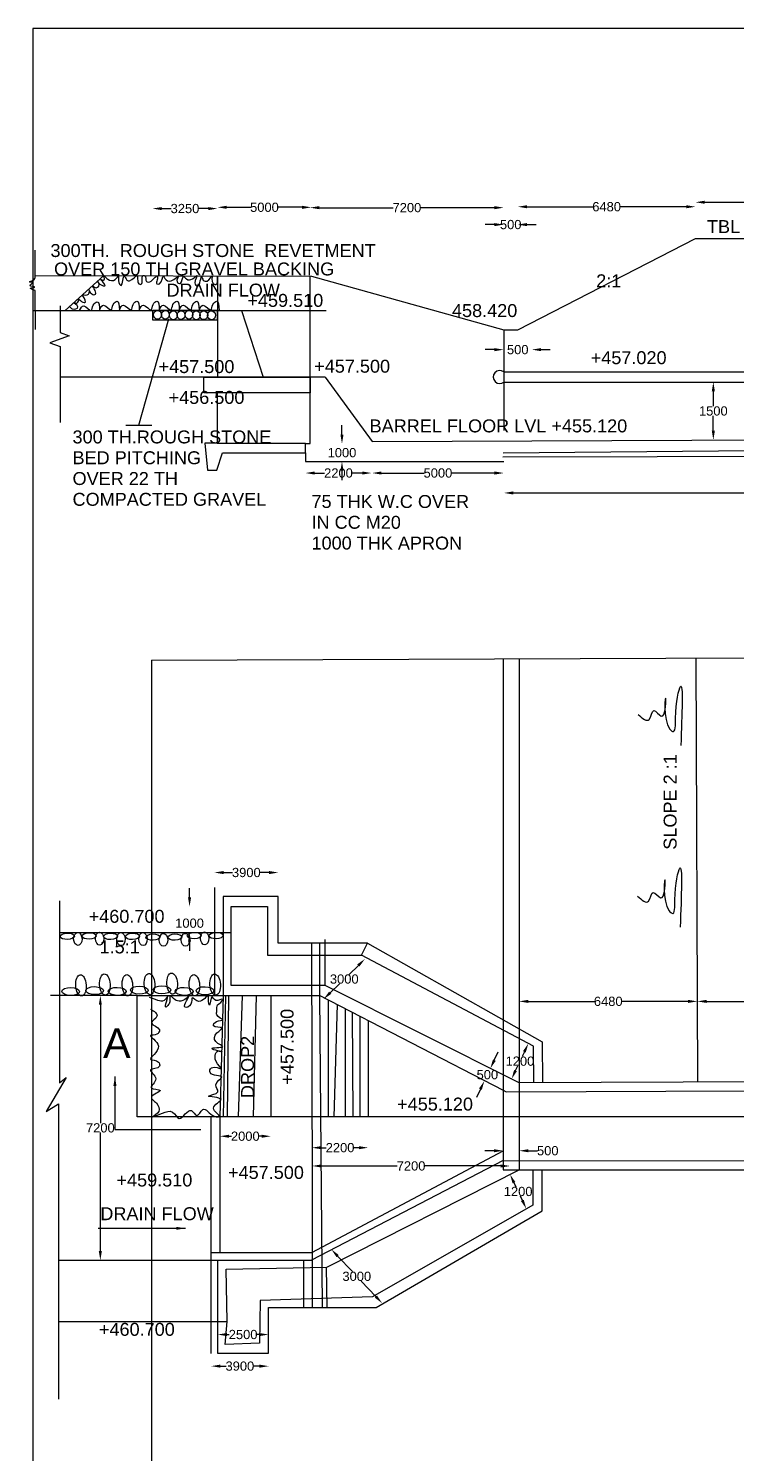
# Model space of a CAD drawing. Header units: inches. Extents: x -32573 to 915254, y -530120 to 171787.
# Drawn here: x -32573 to 158740, y -213352 to 171787 of the extents above; entities that cross this region are included whole.
import ezdxf

# ---------------------------------------------------------------- set-up
doc = ezdxf.new("R2010")
doc.units = ezdxf.units.IN
doc.header["$MEASUREMENT"] = 0
doc.layers.get('Defpoints').update_dxf_attribs({"color": 2})
doc.layers.add('DIMENSIONS', color=7, linetype='Continuous')
doc.layers.add('TEXT', color=1, linetype='Continuous')
doc.styles.get("Standard").update_dxf_attribs({"font": 'arial.ttf', "height": 2500})
doc.dimstyles.get("Standard").update_dxf_attribs({"dimtxt": 3500, "dimasz": 2500, "dimexe": 0.18, "dimexo": 0.0625, "dimgap": 0.09, "dimtad": 0, "dimtih": 1, "dimtoh": 1, "dimdec": 4, "dimzin": 0, "dimdsep": 46, "dimtxsty": 'Standard', "dimcen": 0.09, "dimse1": 1, "dimse2": 1, "dimadec": 0, "dimazin": 0, "dimtfac": 1, "dimtdec": 4, "dimtofl": 0, "dimtmove": 0, "dimatfit": 3, "dimfxl": 1, "dimtolj": 1, "dimtzin": 0, "dimarcsym": 0})

# ---------------------------------------------------------------- blocks, each defined once
blk = doc.blocks.new('*D37')
at = {"layer": 'Defpoints', "color": 0, "transparency": 16777216}
for p in [(48939, -158813), (63163, -173012), (62737, -173414)]:
    blk.add_point(p, dxfattribs=at)
at = {"layer": 'DIMENSIONS', "color": 0, "lineweight": -2, "transparency": 16777216}
for p, q in [((51082, -160228), (55057, -164434)), ((61445, -171195), (57471, -166989))]:
    blk.add_line(p, q, dxfattribs=at)
at = {"layer": 'DIMENSIONS', "color": 0, "transparency": 16777216}
for points in [[(51385, -159942), (50779, -160514), (49365, -158411)], [(61748, -170909), (61143, -171481), (63163, -173012)]]:
    blk.add_solid(points, dxfattribs=at)
at = {"layer": 'DIMENSIONS', "color": 0, "transparency": 16777216, "insert": (56264, -165711), "char_height": 2500, "attachment_point": 5}
blk.add_mtext('\\A1;3000', dxfattribs=at)
blk = doc.blocks.new('*D38')
at = {"layer": 'Defpoints', "color": 0, "transparency": 16777216}
for p in [(97713, -138107), (102131, -147426), (102131, -147426)]:
    blk.add_point(p, dxfattribs=at)
at = {"layer": 'DIMENSIONS', "color": 0, "lineweight": -2, "transparency": 16777216}
for p, q in [((98784, -140366), (99317, -141490)), ((101060, -145167), (100527, -144043))]:
    blk.add_line(p, q, dxfattribs=at)
at = {"layer": 'DIMENSIONS', "color": 0, "transparency": 16777216}
for points in [[(99160, -140188), (98407, -140545), (97713, -138107)], [(101436, -144988), (100683, -145345), (102131, -147426)]]:
    blk.add_solid(points, dxfattribs=at)
at = {"layer": 'DIMENSIONS', "color": 0, "transparency": 16777216, "insert": (99922, -142767), "char_height": 2500, "attachment_point": 5}
blk.add_mtext('\\A1;1200', dxfattribs=at)
blk = doc.blocks.new('*D39')
at = {"layer": 'Defpoints', "color": 0, "transparency": 16777216}
for p in [(18613, -181450), (32396, -181450), (32396, -181450)]:
    blk.add_point(p, dxfattribs=at)
at = {"layer": 'DIMENSIONS', "color": 0, "lineweight": -2, "transparency": 16777216}
for p, q in [((21113, -181450), (21755, -181450)), ((29896, -181450), (29255, -181450))]:
    blk.add_line(p, q, dxfattribs=at)
at = {"layer": 'DIMENSIONS', "color": 0, "transparency": 16777216}
for points in [[(21113, -181033), (21113, -181867), (18613, -181450)], [(29896, -181033), (29896, -181867), (32396, -181450)]]:
    blk.add_solid(points, dxfattribs=at)
at = {"layer": 'DIMENSIONS', "color": 0, "transparency": 16777216, "insert": (25505, -181450), "char_height": 2500, "attachment_point": 5}
blk.add_mtext('\\A1;2500', dxfattribs=at)
blk = doc.blocks.new('*D40')
at = {"layer": 'Defpoints', "color": 0, "transparency": 16777216}
for p in [(16860, -186536), (32396, -186461), (32396, -189995)]:
    blk.add_point(p, dxfattribs=at)
at = {"layer": 'DIMENSIONS', "color": 0, "lineweight": -2, "transparency": 16777216}
for p, q in [((19360, -189995), (20900, -189995)), ((29896, -189995), (28356, -189995))]:
    blk.add_line(p, q, dxfattribs=at)
at = {"layer": 'DIMENSIONS', "color": 0, "transparency": 16777216}
for points in [[(19360, -189579), (19360, -190412), (16860, -189995)], [(29896, -189579), (29896, -190412), (32396, -189995)]]:
    blk.add_solid(points, dxfattribs=at)
at = {"layer": 'DIMENSIONS', "color": 0, "transparency": 16777216, "insert": (24628, -189995), "char_height": 2500, "attachment_point": 5}
blk.add_mtext('\\A1;3900', dxfattribs=at)
blk = doc.blocks.new('*D41')
at = {"layer": 'Defpoints', "color": 0, "transparency": 16777216}
for p in [(44143, -122588), (59331, -122588), (59331, -130911)]:
    blk.add_point(p, dxfattribs=at)
at = {"layer": 'DIMENSIONS', "color": 0, "lineweight": -2, "transparency": 16777216}
for p, q in [((46643, -130911), (47987, -130911)), ((56831, -130911), (55487, -130911))]:
    blk.add_line(p, q, dxfattribs=at)
at = {"layer": 'DIMENSIONS', "color": 0, "transparency": 16777216}
for points in [[(46643, -130494), (46643, -131327), (44143, -130911)], [(56831, -130494), (56831, -131327), (59331, -130911)]]:
    blk.add_solid(points, dxfattribs=at)
at = {"layer": 'DIMENSIONS', "color": 0, "transparency": 16777216, "insert": (51737, -130911), "char_height": 2500, "attachment_point": 5}
blk.add_mtext('\\A1;2200', dxfattribs=at)
blk = doc.blocks.new('*D42')
at = {"layer": 'Defpoints', "color": 0, "transparency": 16777216}
for p in [(97713, -135856), (97713, -138107), (44175, -138802)]:
    blk.add_point(p, dxfattribs=at)
at = {"layer": 'DIMENSIONS', "color": 0, "lineweight": -2, "transparency": 16777216}
for p, q in [((46675, -135856), (67225, -135856)), ((95213, -135856), (74662, -135856))]:
    blk.add_line(p, q, dxfattribs=at)
at = {"layer": 'DIMENSIONS', "color": 0, "transparency": 16777216}
for points in [[(46675, -135439), (46675, -136272), (44175, -135856)], [(95213, -135439), (95213, -136272), (97713, -135856)]]:
    blk.add_solid(points, dxfattribs=at)
at = {"layer": 'DIMENSIONS', "color": 0, "transparency": 16777216, "insert": (70944, -135856), "char_height": 2500, "attachment_point": 5}
blk.add_mtext('\\A1;7200', dxfattribs=at)
blk = doc.blocks.new('*D43')
at = {"layer": 'Defpoints', "color": 0, "transparency": 16777216}
for p in [(95903, -131736), (100178, -131736), (100178, -131736)]:
    blk.add_point(p, dxfattribs=at)
at = {"layer": 'DIMENSIONS', "color": 0, "lineweight": -2, "transparency": 16777216}
for p, q in [((93403, -131736), (90903, -131736)), ((102678, -131736), (105178, -131736))]:
    blk.add_line(p, q, dxfattribs=at)
at = {"layer": 'DIMENSIONS', "color": 0, "transparency": 16777216}
for points in [[(93403, -131319), (93403, -132153), (95903, -131736)], [(102678, -131319), (102678, -132153), (100178, -131736)]]:
    blk.add_solid(points, dxfattribs=at)
at = {"layer": 'DIMENSIONS', "color": 0, "transparency": 16777216, "insert": (107935, -131736), "char_height": 2500, "attachment_point": 5}
blk.add_mtext('\\A1;500', dxfattribs=at)
blk = doc.blocks.new('*D44')
at = {"layer": 'Defpoints', "color": 0, "transparency": 16777216}
for p in [(19199, -122588), (32991, -122588), (32991, -127817)]:
    blk.add_point(p, dxfattribs=at)
at = {"layer": 'DIMENSIONS', "color": 0, "lineweight": -2, "transparency": 16777216}
for p, q in [((21699, -127817), (22345, -127817)), ((30491, -127817), (29845, -127817))]:
    blk.add_line(p, q, dxfattribs=at)
at = {"layer": 'DIMENSIONS', "color": 0, "transparency": 16777216}
for points in [[(21699, -127401), (21699, -128234), (19199, -127817)], [(30491, -127401), (30491, -128234), (32991, -127817)]]:
    blk.add_solid(points, dxfattribs=at)
at = {"layer": 'DIMENSIONS', "color": 0, "transparency": 16777216, "insert": (26095, -127817), "char_height": 2500, "attachment_point": 5}
blk.add_mtext('\\A1;2000', dxfattribs=at)
blk = doc.blocks.new('*D45')
at = {"layer": 'Defpoints', "color": 0, "transparency": 16777216}
for p in [(22260, -65710), (11011, -72702), (22260, -72702)]:
    blk.add_point(p, dxfattribs=at)
at = {"layer": 'DIMENSIONS', "color": 0, "lineweight": -2, "transparency": 16777216}
for p, q in [((11011, -63210), (11011, -60710)), ((11011, -75202), (11011, -77702))]:
    blk.add_line(p, q, dxfattribs=at)
at = {"layer": 'DIMENSIONS', "color": 0, "transparency": 16777216}
for points in [[(10595, -63210), (11428, -63210), (11011, -65710)], [(10595, -75202), (11428, -75202), (11011, -72702)]]:
    blk.add_solid(points, dxfattribs=at)
at = {"layer": 'DIMENSIONS', "color": 0, "transparency": 16777216, "insert": (11011, -70202), "char_height": 2500, "attachment_point": 5}
blk.add_mtext('\\A1;1000', dxfattribs=at)
blk = doc.blocks.new('*D46')
at = {"layer": 'Defpoints', "color": 0, "transparency": 16777216}
for p in [(35016, -56499), (17737, -60518), (35016, -62952)]:
    blk.add_point(p, dxfattribs=at)
at = {"layer": 'DIMENSIONS', "color": 0, "lineweight": -2, "transparency": 16777216}
for p, q in [((20237, -56499), (22649, -56499)), ((32516, -56499), (30104, -56499))]:
    blk.add_line(p, q, dxfattribs=at)
at = {"layer": 'DIMENSIONS', "color": 0, "transparency": 16777216}
for points in [[(20237, -56082), (20237, -56915), (17737, -56499)], [(32516, -56082), (32516, -56915), (35016, -56499)]]:
    blk.add_solid(points, dxfattribs=at)
at = {"layer": 'DIMENSIONS', "color": 0, "transparency": 16777216, "insert": (26376, -56499), "char_height": 2500, "attachment_point": 5}
blk.add_mtext('\\A1;3900', dxfattribs=at)
blk = doc.blocks.new('*D47')
at = {"layer": 'Defpoints', "color": 0, "transparency": 16777216}
for p in [(15285, -89754), (-13127, -161363), (15285, -161363)]:
    blk.add_point(p, dxfattribs=at)
at = {"layer": 'DIMENSIONS', "color": 0, "lineweight": -2, "transparency": 16777216}
for p, q in [((-13127, -92254), (-13127, -124282)), ((-13127, -158863), (-13127, -126835))]:
    blk.add_line(p, q, dxfattribs=at)
at = {"layer": 'DIMENSIONS', "color": 0, "transparency": 16777216}
for points in [[(-13544, -92254), (-12711, -92254), (-13127, -89754)], [(-13544, -158863), (-12711, -158863), (-13127, -161363)]]:
    blk.add_solid(points, dxfattribs=at)
at = {"layer": 'DIMENSIONS', "color": 0, "transparency": 16777216, "insert": (-13127, -125559), "char_height": 2500, "attachment_point": 5}
blk.add_mtext('\\A1;7200', dxfattribs=at)
blk = doc.blocks.new('*D48')
at = {"layer": 'Defpoints', "color": 0, "transparency": 16777216}
for p in [(102676, -102723), (98144, -112321), (98144, -112321)]:
    blk.add_point(p, dxfattribs=at)
at = {"layer": 'DIMENSIONS', "color": 0, "lineweight": -2, "transparency": 16777216}
for p, q in [((101609, -104984), (101013, -106246)), ((99211, -110061), (99807, -108799))]:
    blk.add_line(p, q, dxfattribs=at)
at = {"layer": 'DIMENSIONS', "color": 0, "transparency": 16777216}
for points in [[(101232, -104806), (101986, -105162), (102676, -102723)], [(98834, -109883), (99588, -110238), (98144, -112321)]]:
    blk.add_solid(points, dxfattribs=at)
at = {"layer": 'DIMENSIONS', "color": 0, "transparency": 16777216, "insert": (100410, -107522), "char_height": 2500, "attachment_point": 5}
blk.add_mtext('\\A1;1200', dxfattribs=at)
blk = doc.blocks.new('*D49')
at = {"layer": 'Defpoints', "color": 0, "transparency": 16777216}
for p in [(57504, -78863), (46297, -89754), (47267, -90753)]:
    blk.add_point(p, dxfattribs=at)
at = {"layer": 'DIMENSIONS', "color": 0, "lineweight": -2, "transparency": 16777216}
for p, q in [((56682, -81604), (54186, -84030)), ((49060, -89011), (51557, -86585))]:
    blk.add_line(p, q, dxfattribs=at)
at = {"layer": 'DIMENSIONS', "color": 0, "transparency": 16777216}
for points in [[(56392, -81305), (56972, -81903), (58475, -79862)], [(48770, -88712), (49351, -89310), (47267, -90753)]]:
    blk.add_solid(points, dxfattribs=at)
at = {"layer": 'DIMENSIONS', "color": 0, "transparency": 16777216, "insert": (52871, -85307), "char_height": 2500, "attachment_point": 5}
blk.add_mtext('\\A1;3000', dxfattribs=at)
blk = doc.blocks.new('*D50')
at = {"layer": 'Defpoints', "color": 0, "transparency": 16777216}
for p in [(92389, -109510), (95903, -111199), (94304, -114524)]:
    blk.add_point(p, dxfattribs=at)
at = {"layer": 'DIMENSIONS', "color": 0, "lineweight": -2, "transparency": 16777216}
for p, q in [((93472, -107257), (94555, -105003)), ((89707, -115088), (88624, -117341))]:
    blk.add_line(p, q, dxfattribs=at)
at = {"layer": 'DIMENSIONS', "color": 0, "transparency": 16777216}
for points in [[(93096, -107076), (93847, -107437), (92389, -109510)], [(89332, -114907), (90083, -115269), (90790, -112835)]]:
    blk.add_solid(points, dxfattribs=at)
at = {"layer": 'DIMENSIONS', "color": 0, "transparency": 16777216, "insert": (91589, -111172), "char_height": 2500, "attachment_point": 5}
blk.add_mtext('\\A1;500', dxfattribs=at)
blk = doc.blocks.new('*D51')
at = {"layer": 'Defpoints', "color": 0, "transparency": 16777216}
for p in [(100178, -91528), (148410, -91339), (148410, -91339)]:
    blk.add_point(p, dxfattribs=at)
at = {"layer": 'DIMENSIONS', "color": 0, "lineweight": -2, "transparency": 16777216}
for p, q in [((102678, -91339), (120558, -91339)), ((145910, -91339), (128029, -91339))]:
    blk.add_line(p, q, dxfattribs=at)
at = {"layer": 'DIMENSIONS', "color": 0, "transparency": 16777216}
for points in [[(102678, -90923), (102678, -91756), (100178, -91339)], [(145910, -90923), (145910, -91756), (148410, -91339)]]:
    blk.add_solid(points, dxfattribs=at)
at = {"layer": 'DIMENSIONS', "color": 0, "transparency": 16777216, "insert": (124294, -91339), "char_height": 2500, "attachment_point": 5}
blk.add_mtext('\\A1;6480', dxfattribs=at)
blk = doc.blocks.new('*D52')
at = {"layer": 'Defpoints', "color": 0, "transparency": 16777216}
for p in [(148410, -91339), (186615, -91339), (186615, -91339)]:
    blk.add_point(p, dxfattribs=at)
at = {"layer": 'DIMENSIONS', "color": 0, "lineweight": -2, "transparency": 16777216}
for p, q in [((150910, -91339), (163784, -91339)), ((184115, -91339), (171241, -91339))]:
    blk.add_line(p, q, dxfattribs=at)
at = {"layer": 'DIMENSIONS', "color": 0, "transparency": 16777216}
for points in [[(150910, -90923), (150910, -91756), (148410, -91339)], [(184115, -90923), (184115, -91756), (186615, -91339)]]:
    blk.add_solid(points, dxfattribs=at)
at = {"layer": 'DIMENSIONS', "color": 0, "transparency": 16777216, "insert": (167513, -91339), "char_height": 2500, "attachment_point": 5}
blk.add_mtext('\\A1;5000', dxfattribs=at)
blk = doc.blocks.new('*D64')
at = {"layer": 'Defpoints', "color": 0, "transparency": 16777216}
for p in [(43963, 123421), (18593, 104863), (43963, 104786)]:
    blk.add_point(p, dxfattribs=at)
at = {"layer": 'DIMENSIONS', "color": 0, "lineweight": -2, "transparency": 16777216}
for p, q in [((21093, 123421), (27549, 123421)), ((41463, 123421), (35007, 123421))]:
    blk.add_line(p, q, dxfattribs=at)
at = {"layer": 'DIMENSIONS', "color": 0, "transparency": 16777216}
for points in [[(21093, 123838), (21093, 123004), (18593, 123421)], [(41463, 123838), (41463, 123004), (43963, 123421)]]:
    blk.add_solid(points, dxfattribs=at)
at = {"layer": 'DIMENSIONS', "color": 0, "transparency": 16777216, "insert": (31278, 123421), "char_height": 2500, "attachment_point": 5}
blk.add_mtext('\\A1;5000', dxfattribs=at)
blk = doc.blocks.new('*D65')
at = {"layer": 'Defpoints', "color": 0, "transparency": 16777216}
for p in [(18593, 123077), (18593, 104958), (960, 93011)]:
    blk.add_point(p, dxfattribs=at)
at = {"layer": 'DIMENSIONS', "color": 0, "lineweight": -2, "transparency": 16777216}
for p, q in [((3460, 123077), (6049, 123077)), ((16093, 123077), (13505, 123077))]:
    blk.add_line(p, q, dxfattribs=at)
at = {"layer": 'DIMENSIONS', "color": 0, "transparency": 16777216}
for points in [[(3460, 123494), (3460, 122661), (960, 123077)], [(16093, 123494), (16093, 122661), (18593, 123077)]]:
    blk.add_solid(points, dxfattribs=at)
at = {"layer": 'DIMENSIONS', "color": 0, "transparency": 16777216, "insert": (9777, 123077), "char_height": 2500, "attachment_point": 5}
blk.add_mtext('\\A1;3250', dxfattribs=at)
blk = doc.blocks.new('*D66')
at = {"layer": 'Defpoints', "color": 0, "transparency": 16777216}
for p in [(96017, 123325), (43634, 104787), (96017, 90296)]:
    blk.add_point(p, dxfattribs=at)
at = {"layer": 'DIMENSIONS', "color": 0, "lineweight": -2, "transparency": 16777216}
for p, q in [((46134, 123325), (66107, 123325)), ((93517, 123325), (73544, 123325))]:
    blk.add_line(p, q, dxfattribs=at)
at = {"layer": 'DIMENSIONS', "color": 0, "transparency": 16777216}
for points in [[(46134, 123742), (46134, 122909), (43634, 123325)], [(93517, 123742), (93517, 122909), (96017, 123325)]]:
    blk.add_solid(points, dxfattribs=at)
at = {"layer": 'DIMENSIONS', "color": 0, "transparency": 16777216, "insert": (69826, 123325), "char_height": 2500, "attachment_point": 5}
blk.add_mtext('\\A1;7200', dxfattribs=at)
blk = doc.blocks.new('*D67')
at = {"layer": 'Defpoints', "color": 0, "transparency": 16777216}
for p in [(99805, 118744), (96017, 90296), (99805, 90296)]:
    blk.add_point(p, dxfattribs=at)
at = {"layer": 'DIMENSIONS', "color": 0, "lineweight": -2, "transparency": 16777216}
for p, q in [((93517, 118744), (91017, 118744)), ((102305, 118744), (104805, 118744))]:
    blk.add_line(p, q, dxfattribs=at)
at = {"layer": 'DIMENSIONS', "color": 0, "transparency": 16777216}
for points in [[(93517, 119160), (93517, 118327), (96017, 118744)], [(102305, 119160), (102305, 118327), (99805, 118744)]]:
    blk.add_solid(points, dxfattribs=at)
at = {"layer": 'DIMENSIONS', "color": 0, "transparency": 16777216, "insert": (97911, 118744), "char_height": 2500, "attachment_point": 5}
blk.add_mtext('\\A1;500', dxfattribs=at)
blk = doc.blocks.new('*D68')
at = {"layer": 'Defpoints', "color": 0, "transparency": 16777216}
for p in [(147920, 123573), (147920, 115018), (99805, 90296)]:
    blk.add_point(p, dxfattribs=at)
at = {"layer": 'DIMENSIONS', "color": 0, "lineweight": -2, "transparency": 16777216}
for p, q in [((102305, 123573), (120127, 123573)), ((145420, 123573), (127598, 123573))]:
    blk.add_line(p, q, dxfattribs=at)
at = {"layer": 'DIMENSIONS', "color": 0, "transparency": 16777216}
for points in [[(102305, 123990), (102305, 123157), (99805, 123573)], [(145420, 123990), (145420, 123157), (147920, 123573)]]:
    blk.add_solid(points, dxfattribs=at)
at = {"layer": 'DIMENSIONS', "color": 0, "transparency": 16777216, "insert": (123862, 123573), "char_height": 2500, "attachment_point": 5}
blk.add_mtext('\\A1;6480', dxfattribs=at)
blk = doc.blocks.new('*D69')
at = {"layer": 'Defpoints', "color": 0, "transparency": 16777216}
for p in [(185572, 124786), (147920, 115018), (185572, 115018)]:
    blk.add_point(p, dxfattribs=at)
at = {"layer": 'DIMENSIONS', "color": 0, "lineweight": -2, "transparency": 16777216}
for p, q in [((150420, 124786), (163017, 124786)), ((183072, 124786), (170474, 124786))]:
    blk.add_line(p, q, dxfattribs=at)
at = {"layer": 'DIMENSIONS', "color": 0, "transparency": 16777216}
for points in [[(150420, 125203), (150420, 124370), (147920, 124786)], [(183072, 125203), (183072, 124370), (185572, 124786)]]:
    blk.add_solid(points, dxfattribs=at)
at = {"layer": 'DIMENSIONS', "color": 0, "transparency": 16777216, "insert": (166746, 124786), "char_height": 2500, "attachment_point": 5}
blk.add_mtext('\\A1;5000', dxfattribs=at)
blk = doc.blocks.new('*D79')
at = {"layer": 'Defpoints', "color": 0, "transparency": 16777216}
for p in [(52255, 59458), (52255, 54655), (52255, 54655)]:
    blk.add_point(p, dxfattribs=at)
at = {"layer": 'DIMENSIONS', "color": 0, "lineweight": -2, "transparency": 16777216}
for p, q in [((52255, 61958), (52255, 64458)), ((52255, 52155), (52255, 49655))]:
    blk.add_line(p, q, dxfattribs=at)
at = {"layer": 'DIMENSIONS', "color": 0, "transparency": 16777216}
for points in [[(51838, 61958), (52672, 61958), (52255, 59458)], [(51838, 52155), (52672, 52155), (52255, 54655)]]:
    blk.add_solid(points, dxfattribs=at)
at = {"layer": 'DIMENSIONS', "color": 0, "transparency": 16777216, "insert": (52255, 57056), "char_height": 2500, "attachment_point": 5}
blk.add_mtext('\\A1;1000', dxfattribs=at)
blk = doc.blocks.new('*D80')
at = {"layer": 'Defpoints', "color": 0, "transparency": 16777216}
for p in [(42386, 54655), (60227, 54655), (60227, 51557)]:
    blk.add_point(p, dxfattribs=at)
at = {"layer": 'DIMENSIONS', "color": 0, "lineweight": -2, "transparency": 16777216}
for p, q in [((44886, 51557), (47557, 51557)), ((57727, 51557), (55057, 51557))]:
    blk.add_line(p, q, dxfattribs=at)
at = {"layer": 'DIMENSIONS', "color": 0, "transparency": 16777216}
for points in [[(44886, 51974), (44886, 51141), (42386, 51557)], [(57727, 51974), (57727, 51141), (60227, 51557)]]:
    blk.add_solid(points, dxfattribs=at)
at = {"layer": 'DIMENSIONS', "color": 0, "transparency": 16777216, "insert": (51307, 51557), "char_height": 2500, "attachment_point": 5}
blk.add_mtext('\\A1;2200', dxfattribs=at)
blk = doc.blocks.new('*D81')
at = {"layer": 'Defpoints', "color": 0, "transparency": 16777216}
for p in [(96017, 63032), (60411, 60113), (96017, 51558)]:
    blk.add_point(p, dxfattribs=at)
at = {"layer": 'DIMENSIONS', "color": 0, "lineweight": -2, "transparency": 16777216}
for p, q in [((62911, 51558), (74485, 51558)), ((93517, 51558), (81943, 51558))]:
    blk.add_line(p, q, dxfattribs=at)
at = {"layer": 'DIMENSIONS', "color": 0, "transparency": 16777216}
for points in [[(62911, 51974), (62911, 51141), (60411, 51558)], [(93517, 51974), (93517, 51141), (96017, 51558)]]:
    blk.add_solid(points, dxfattribs=at)
at = {"layer": 'DIMENSIONS', "color": 0, "transparency": 16777216, "insert": (78214, 51558), "char_height": 2500, "attachment_point": 5}
blk.add_mtext('\\A1;5000', dxfattribs=at)
blk = doc.blocks.new('*D82')
at = {"layer": 'Defpoints', "color": 0, "transparency": 16777216}
for p in [(103609, 84924), (96017, 78887), (103609, 78887)]:
    blk.add_point(p, dxfattribs=at)
at = {"layer": 'DIMENSIONS', "color": 0, "lineweight": -2, "transparency": 16777216}
for p, q in [((93517, 84924), (91017, 84924)), ((106109, 84924), (108609, 84924))]:
    blk.add_line(p, q, dxfattribs=at)
at = {"layer": 'DIMENSIONS', "color": 0, "transparency": 16777216}
for points in [[(93517, 85341), (93517, 84507), (96017, 84924)], [(106109, 85341), (106109, 84507), (103609, 84924)]]:
    blk.add_solid(points, dxfattribs=at)
at = {"layer": 'DIMENSIONS', "color": 0, "transparency": 16777216, "insert": (99813, 84924), "char_height": 2500, "attachment_point": 5}
blk.add_mtext('\\A1;500', dxfattribs=at)
blk = doc.blocks.new('*D83')
at = {"layer": 'Defpoints', "color": 0, "transparency": 16777216}
for p in [(152665, 76166), (152730, 60496), (152730, 60496)]:
    blk.add_point(p, dxfattribs=at)
at = {"layer": 'DIMENSIONS', "color": 0, "lineweight": -2, "transparency": 16777216}
for p, q in [((152730, 73666), (152730, 69608)), ((152730, 62996), (152730, 67055))]:
    blk.add_line(p, q, dxfattribs=at)
at = {"layer": 'DIMENSIONS', "color": 0, "transparency": 16777216}
for points in [[(152313, 73666), (153146, 73666), (152730, 76166)], [(152313, 62996), (153146, 62996), (152730, 60496)]]:
    blk.add_solid(points, dxfattribs=at)
at = {"layer": 'DIMENSIONS', "color": 0, "transparency": 16777216, "insert": (152730, 68331), "char_height": 2500, "attachment_point": 5}
blk.add_mtext('\\A1;1500', dxfattribs=at)
blk = doc.blocks.new('*D85')
at = {"layer": 'Defpoints', "color": 0, "transparency": 16777216}
for p in [(96088, 54655), (555514, 56894), (555514, 46164)]:
    blk.add_point(p, dxfattribs=at)
at = {"layer": 'DIMENSIONS', "color": 0, "lineweight": -2, "transparency": 16777216}
for p, q in [((98588, 46164), (321081, 46164)), ((553014, 46164), (330521, 46164))]:
    blk.add_line(p, q, dxfattribs=at)
at = {"layer": 'DIMENSIONS', "color": 0, "transparency": 16777216}
for points in [[(98588, 46581), (98588, 45748), (96088, 46164)], [(553014, 46581), (553014, 45748), (555514, 46164)]]:
    blk.add_solid(points, dxfattribs=at)
at = {"layer": 'DIMENSIONS', "color": 0, "transparency": 16777216, "insert": (325801, 46164), "char_height": 2500, "attachment_point": 5}
blk.add_mtext('\\A1;61285', dxfattribs=at)

msp = doc.modelspace()

# ---------------------------------------------------------------- linework, layer by layer
at = {"layer": 'Defpoints', "color": 0}
for points in [[(-30777.85468, 105011.80758), (43963.33845, 104786.03336), (96016.63898, 90295.53882), (99804.8734, 90295.53882), (147919.695, 115018.43144), (185571.69003, 115018.43144), (220879.58335, 97394.28562), (254444.80187, 80548.03844), (367229.35629, 81277.87115), (442689.7627, 120313.43811), (449457.21267, 120313.43811), (452202.76877, 116198.751), (502873.62114, 116198.751), (551164.93432, 92266.29583), (555037.44772, 92266.29583), (555037.44772, 56894.10952)], [(-30777.85468, 105011.80758), (-30777.85468, 111790.18089)], [(18593.08711, 104862.67046), (18593.08711, 77472.06729)], [(43607.45453, 77472.06729), (43607.45453, 95878.76143), (43634.36415, 104787.02711)], [(-30777.85468, 95470.14524), (-30777.85468, 100950.58543), (-30777.85468, 100950.58543)], [(-23990.78393, 96805.24989), (-23990.78393, 89555.29568), (-21543.24253, 88619.13836), (-26764.85945, 86806.25756), (-23990.78393, 85745.20458), (-23990.78393, 65196.51281)], [(-31219.28561, 95470.14524), (25065.17273, 95470.14524), (30959.19249, 77472.06729)], [(-30777.85468, 95470.14524), (-30777.85468, 90351.2831)], [(-2720.15137, 64531.90851), (5439.99479, 93282.19266)], [(25065.17273, 95470.14524), (47990.23149, 95470.14524)], [(96016.63898, 90295.53882), (96016.63898, 63032.49041)], [(47713.39736, 77472.06729), (-23990.78393, 77472.06729)], [(43607.45453, 59576.70932), (43607.45453, 77472.06729)], [(47713.39736, 77472.06729), (60411.33132, 60113.24021), (622478.91638, 62444.87014)], [(96016.63898, 78886.53677), (245089.62604, 78886.53677), (245089.62604, 79725.06615), (376213.3421, 79725.06615), (555037.44772, 79725.06615)], [(18512.8892, 73278.66064), (18512.8892, 59649.56146), (15131.8209, 59649.56146), (15846.19772, 52371.14186), (18417.93857, 52371.14186), (19941.9346, 57033.13456), (42385.74297, 57033.13456), (42385.74297, 59564.87043), (43607.45453, 59576.70932)], [(96083.32268, 76166.23984), (245156.30974, 76166.23984), (245156.30974, 77004.76922), (376280.02579, 77004.76922), (555104.13142, 77004.76922)], [(-6212.42743, 64531.90851), (772.12469, 64531.90851)], [(629977.47441, 61854.86127), (95832.69633, 56960.19917)], [(42385.74297, 59564.87043), (18512.8892, 59564.87043)], [(42385.74297, 57033.13456), (42385.74297, 54655.39019), (96088.09181, 54655.39019)], [(95768.82362, 55898.37523), (555513.92898, 56894.10952)], [(680.19065, 938.3163), (232680.45244, 1844.64882), (234595.96579, -3104.93022), (238327.91687, 7421.17394), (240177.37846, 1844.64882), (290643.03407, 1844.64882), (292690.08647, -2923.26114), (296287.0548, 7536.7942), (298304.86411, 1844.64882), (473361.28868, 3211.07315), (475255.68901, -1912.38852), (478946.50648, 8465.06748), (480763.25691, 3106.25073), (721396.98176, 3666.57813), (721396.98176, -118968.75176), (726527.13479, -120637.81729), (716259.50274, -124464.45509), (721678.53325, -126296.35446), (721678.53325, -207816.14037)], [(680.19065, 938.3163), (680.19065, -224601.93716)], [(95902.67215, 1310.31257), (95902.67215, -136857.61208), (550482.94832, -136857.61208), (550156.65936, 3267.83667)], [(100177.72859, 1327.01351), (100177.72859, -136857.61208)], [(148495.23212, -113149.43946), (148047.2877, 1514.02079)], [(17736.99617, -60517.8397), (17736.99617, -89754.36676)], [(-24142.48163, -64112.36483), (-24142.48163, -113331.35328), (-22348.17676, -111960.87245), (-27787.27175, -121162.67006), (-24455.21331, -119009.05807), (-24455.21331, -198942.77534)], [(59169.34814, -75608.24615), (35015.96275, -75608.24615), (35015.96275, -62951.63539), (20066.42019, -62951.63539), (20066.42019, -89754.36676), (20066.42019, -89754.36676)], [(47663.92181, -87044.32935), (22260.1259, -87044.32935), (22260.1259, -65709.92866), (32102.41535, -65709.92866), (32102.41535, -78863.43213), (57504.44948, -78863.43213), (59169.34814, -75608.24615)], [(-24142.48163, -72702.43505), (22260.1259, -72702.43505)], [(44051.50008, -75608.24615), (44182.741, -142865.97069), (44182.741, -174136.89857)], [(46945.49123, -174136.89857), (46296.86392, -89754.36676), (46296.86392, -75608.24615)], [(100177.72859, -113339.6353), (47663.92181, -87044.32935), (47663.92181, -74619.57357)], [(59169.34814, -75608.24615), (106438.86059, -102257.17598), (106482.38762, -113314.8178)], [(104145.38527, -113324.01711), (104087.3078, -103468.56548), (57504.44948, -78863.43213)], [(-3178.28269, -89754.36676), (-26566.95166, -89754.36676)], [(729381.03723, -122588.17182), (-3178.28269, -122588.17182), (-3178.28269, -89754.36676)], [(-3178.28269, -89754.36676), (46296.86392, -89754.36676), (95902.67215, -115348.59681), (96681.64125, -115797.82431)], [(20066.42019, -89754.36676), (19198.76905, -122588.17182), (19198.76905, -159251.65887)], [(20159.6371, -122588.17182), (20813.43471, -89754.36676)], [(21559.29061, -89754.36676), (21206.97233, -122588.17182)], [(25231.896, -89754.36676), (24138.90614, -122588.17182)], [(28275.89321, -122588.17182), (29115.51868, -89754.36676)], [(32990.66914, -89754.36676), (32990.66914, -122588.17182)], [(48542.30172, -90912.90553), (48542.30172, -122588.17182)], [(50124.74385, -122588.17182), (51017.49546, -92189.98739)], [(53087.39861, -93257.95865), (53087.39861, -122588.17182)], [(55253.4244, -122588.17182), (55064.87599, -94278.24262)], [(57079.64813, -95317.7689), (57079.64813, -122588.17182)], [(59331.29091, -96479.50914), (59331.29091, -122588.17182)], [(544104.49127, -111592.17285), (100177.72859, -113339.6353)], [(96681.64125, -115797.82431), (550429.46831, -113890.51159)], [(16859.75066, -159251.65887), (16859.75066, -122588.17182)], [(16859.75066, -186536.22024), (16859.75066, -159251.65887), (44066.81741, -159251.65887), (95902.67215, -131736.10896)], [(95902.67215, -134368.70692), (44040.57035, -161362.72368)], [(95902.67215, -134368.707), (550477.32898, -134444.37492)], [(18613.19248, -161362.72368), (18613.19248, -186461.49209), (32396.15465, -186461.49209), (32396.15465, -174136.89857), (61494.8278, -174136.89857), (106455.0027, -147966.19503), (106455.0027, -136857.61208)], [(103872.10769, -136857.61208), (103872.10769, -146428.21596), (60484.37199, -171279.47342), (30084.71308, -172259.20568), (29947.62576, -183738.61403), (20627.1636, -184147.3447), (21163.48906, -177960.60388), (20935.47962, -163781.59976), (48163.97942, -163231.65839), (100177.72859, -136857.61208)], [(-24455.21331, -161362.72368), (44040.57035, -161362.72368)], [(41878.49801, -161362.72368), (41878.49801, -174136.89857)], [(48270.4489, -174136.89857), (48050.23922, -163233.95563)], [(-24455.21331, -177960.60388), (21163.48906, -177960.60388)]]:
    msp.add_lwpolyline(points, dxfattribs=at)
for points in [[(18593.08711, 95470.14524), (960.4381, 95470.14524), (960.4381, 93011.00912), (18593.08711, 93011.00912)], [(14836.74063, 77472.06729), (43607.45453, 77472.06729), (43607.45453, 73278.66064), (14836.74063, 73278.66064)]]:
    msp.add_lwpolyline(points, close=True, dxfattribs=at)
msp.add_arc((94937.85165, 77499.12625), 1757.46694, 52.1329872337, 310.6754778434, dxfattribs=at)
msp.add_spline([(-30777.85468, 100950.58543), (-32035.20569, 101563.96766), (-30846.03645, 101810.49767), (-32147.39252, 102325.97354), (-31339.65291, 103110.39267), (-32326.88585, 103222.45106), (-31025.53538, 103939.63307), (-30777.85468, 105011.80758)], degree=3, dxfattribs=at)
at = {"layer": 'DIMENSIONS', "color": 0}
msp.add_lwpolyline([(909545.97555, 171787.14331), (-31370.04605, 171787.14331), (-31370.04605, -530119.97398), (909545.97555, -530119.97398)], close=True, dxfattribs=at)
at = {"layer": 'DIMENSIONS'}
msp.add_lwpolyline([(-22678.33921, 95470.14524), (-12198.72534, 104955.68473)], dxfattribs=at)
for centre, major_axis, ratio in [((2325.41374, 94354.32374), (19.59728, -1196.49918), 0.8833470412), ((4456.58888, 94354.32374), (19.59728, -1196.49918), 0.8833470412), ((6605.09113, 94198.53169), (19.59728, -1196.49918), 0.8833470412), ((8718.93916, 94267.77299), (19.59728, -1196.49918), 0.8833470412), ((10858.09559, 94371.40871), (19.59728, -1196.49918), 0.8833470412), ((12850.66238, 94215.62017), (19.59728, -1196.49918), 0.8833470412), ((14860.54772, 94232.92961), (19.59728, -1196.49918), 0.8833470412), ((16957.06863, 94215.62017), (19.59728, -1196.49918), 0.8833470412), ((-22043.11891, -73731.34934), (-1902.19375, -69.37985), 0.4497717683), ((-19210.65473, -74466.76939), (-41.65288, 1748.35947), 0.6499230173), ((-16156.02758, -73648.09563), (-1902.19375, -69.37985), 0.4497717683), ((-13323.56339, -74383.51568), (-41.65288, 1748.35947), 0.6499230173), ((-10352.25057, -73759.10058), (-1902.19375, -69.37985), 0.4497717683), ((-7519.78639, -74494.52063), (-41.65288, 1748.35947), 0.6499230173), ((-4422.24051, -73758.56744), (-1902.19375, -69.37985), 0.4497717683), ((-1589.77633, -74493.98749), (-41.65288, 1748.35947), 0.6499230173), ((1123.94691, -73964.51655), (-1902.19375, -69.37985), 0.4497717683), ((3956.41109, -74699.9366), (-41.65288, 1748.35947), 0.6499230173), ((7053.95697, -73963.98341), (-1902.19375, -69.37985), 0.4497717683), ((9886.42115, -74699.40346), (-41.65288, 1748.35947), 0.6499230173), ((12275.86386, -73553.68811), (-1902.19375, -69.37985), 0.4497717683), ((15108.32804, -74289.10816), (-41.65288, 1748.35947), 0.6499230173), ((18205.87392, -73553.15498), (-1902.19375, -69.37985), 0.4497717683), ((-18368.14412, -87012.49246), (-175.56256, 2865.70802), 0.4959801004), ((-11891.84503, -86778.55711), (-175.56256, 2865.70802), 0.4959801004), ((-5805.68496, -86973.50323), (-175.56256, 2865.70802), 0.4959801004), ((163.44199, -86661.58944), (-175.56256, 2865.70802), 0.4959801004), ((6297.98753, -86540.0971), (-175.56256, 2865.70802), 0.4959801004), ((12323.75587, -86969.62045), (-175.56256, 2865.70802), 0.4959801004), ((17953.13747, -86797.83777), (-175.56256, 2865.70802), 0.4959801004), ((-21138.12684, -88669.53451), (-2399.35066, 38.98922), 0.4500170647), ((-14661.82776, -88435.59916), (-2399.35066, 38.98922), 0.4500170647), ((-8575.66768, -88630.54529), (-2399.35066, 38.98922), 0.4500170647), ((-2606.54074, -88318.63149), (-2399.35066, 38.98922), 0.4500170647), ((3528.00481, -88197.13916), (-2399.35066, 38.98922), 0.4500170647), ((9553.77315, -88626.6625), (-2399.35066, 38.98922), 0.4500170647), ((15183.15475, -88454.87982), (-2399.35066, 38.98922), 0.4500170647)]:
    msp.add_ellipse(centre, major_axis=major_axis, ratio=ratio, dxfattribs=at)
for points in [[(-21449.75039, 96582.19268), (-20730.68217, 95925.76382), (-19209.3803, 96464.04731), (-20277.07263, 97643.63266), (-19462.92775, 97540.6108), (-19050.91314, 98063.0615), (-19112.51864, 98697.71949), (-18179.33091, 97936.40966), (-17133.43051, 97793.92151), (-17887.09596, 99806.90112), (-17116.28362, 99655.25714), (-16086.23423, 100731.82413), (-16263.38693, 101276.58849), (-15468.20803, 99987.72481), (-14406.45662, 99956.06272), (-15231.6374, 102210.46841), (-14232.14704, 101665.90298), (-13519.03197, 103011.60646), (-13891.68628, 103423.31455), (-12726.6876, 102330.83832), (-11775.8675, 102251.68135), (-13027.77949, 103914.02322), (-12251.27755, 103692.3781), (-12198.72534, 104955.68473)], [(-12198.72534, 104955.68473), (-11078.60343, 103993.18369), (-9081.89151, 103914.02322), (-8210.30928, 104911.42974), (-8194.46685, 103581.55555), (-7497.1942, 102299.17623), (-6622.28214, 104821.21016), (-5940.86049, 103760.47947), (-5196.05198, 103538.83085), (-3199.34007, 104884.53784), (-2993.32847, 103617.99132), (-2470.38256, 102604.752), (-2090.05281, 102604.752), (-1503.72004, 104963.69831), (-1068.25933, 104869.70117), (-672.08714, 103397.33883), (-149.14124, 103175.69371), (2307.13831, 104838.03908), (2275.44488, 103777.30488), (2180.36458, 102716.57069), (2909.32208, 102716.57069), (4002.75834, 104758.87861), (4351.39466, 104173.10023), (6015.32126, 103555.65977), (8075.42004, 104853.86837), (7621.19902, 103285.34477), (8540.31711, 102826.22174), (9380.20591, 104726.04152), (10188.40128, 104045.27338), (11836.48546, 104108.60106), (13056.69543, 104979.35222), (12470.36266, 102952.8771), (13151.77573, 102097.95522), (14308.59884, 104726.04152), (14736.47304, 103712.8022), (15766.52243, 103491.15709), (17097.66371, 104900.19175), (17358.61745, 102839.34676), (18103.42596, 102570.20326), (18531.29157, 104849.98909)], [(-18751.47759, 95470.14524), (-17621.7651, 96784.5755), (-15567.75098, 95470.14524), (-15028.56787, 96989.78102), (-14001.55652, 97861.90713), (-13359.68086, 95470.14524)], [(-13364.83287, 95638.61865), (-12235.12038, 96953.04891), (-10181.10626, 95638.61865), (-9641.92315, 97158.25443), (-8614.9118, 98030.38054), (-7973.03614, 95638.61865)], [(-7973.03614, 95638.61865), (-6843.32365, 96953.04891), (-4789.30953, 95638.61865), (-4250.12643, 97158.25443), (-3223.11507, 98030.38054), (-2581.23942, 95638.61865)], [(-2581.23942, 95638.61865), (-1451.52693, 96953.04891), (602.48719, 95638.61865), (1141.6703, 97158.25443), (2168.68165, 98030.38054), (2810.55731, 95638.61865)], [(2810.55731, 95638.61865), (3940.2698, 96953.04891), (5994.28392, 95638.61865), (6533.46703, 97158.25443), (7560.47838, 98030.38054), (8202.35404, 95638.61865)], [(8202.35404, 95638.61865), (9332.06652, 96953.04891), (11386.08065, 95638.61865), (11925.26375, 97158.25443), (12952.2751, 98030.38054), (13594.15076, 95638.61865)], [(13594.15076, 95638.61865), (14723.86325, 96953.04891), (16777.87737, 95638.61865), (17317.06048, 97158.25443), (18344.07183, 98030.38054), (18985.94749, 95638.61865)], [(974.18622, -122606.50494), (3724.20286, -121546.92821), (6407.95765, -121282.03227), (8230.257, -122970.73641), (11510.39412, -120884.69012), (12953.93422, -122176.58875), (14577.43947, -120587.22016), (17824.44996, -122474.59537), (19050.36698, -122507.70604), (17493.12358, -120256.10287), (19547.35225, -117838.93929), (16167.81808, -116944.91945), (18652.77018, -115786.00719), (18095.35885, -113917.7548), (19718.86409, -111798.59783), (16571.25066, -110606.57138), (16968.83888, -109282.09872), (19553.19662, -109546.99466), (18130.3392, -107446.10468), (19124.31832, -104730.9345), (19720.70923, -104929.60557), (17070.08965, -104101.8106), (19985.77376, -103605.13291), (18098.26816, -102232.3867), (18429.60312, -99881.44448), (19754.90861, -98556.97182), (17468.75062, -97927.84792), (18330.19748, -96768.93565), (19986.83793, -96371.5935), (18396.4679, -94980.89598), (18396.4679, -93855.09439), (18595.26201, -92298.83997), (19754.90861, -91305.4846), (19887.62969, -90799.30162), (18131.59218, -91097.30823), (17071.34263, -90070.84218), (16375.55466, -92388.67022), (16143.62534, -91494.65038), (16044.22829, -89805.94625), (13542.80728, -91358.14601), (11720.50792, -90364.79414), (11389.18155, -92119.71963), (9732.54109, -92914.40393), (10792.79064, -89934.33781), (9699.40588, -90861.47183), (7711.44763, -91192.58912), (7115.05672, -90927.69318), (5756.60743, -89801.89159), (5690.34559, -91159.47844), (5325.884, -92219.05517), (4630.09604, -92914.40393), (5160.2251, -89868.11645), (4133.11077, -91060.1429), (2410.19989, -91060.1429), (190.31232, -90265.4586)], [(480.43637, -93426.81971), (2170.20346, -95347.3056), (745.49233, -97234.68081), (2865.99142, -99055.83116), (2170.20346, -100214.74343), (480.43637, -100545.86422), (2600.90114, -103439.9408), (513.53726, -107049.13082), (2567.76593, -107744.47958), (2899.09231, -108870.28117), (447.27542, -109896.74722), (1904.33222, -112330.51875), (645.28856, -114714.57165), (3097.11403, -115409.92041), (678.42377, -117231.07076), (2036.86448, -118820.43585), (2666.3906, -121105.15321), (808.51874, -122639.61912)]]:
    msp.add_spline(points, degree=3, dxfattribs=at)
at = {"layer": 'DIMENSIONS', "color": 0}
for points in [[(132362.86292, -13743.39133), (135396.36112, -15078.73019), (136660.3137, -12696.77477), (138646.5298, -14176.47477), (139838.2646, -9556.92508), (140993.87765, -17713.31586), (141716.14117, -18362.93752), (142514.759, -14706.4806), (143814.83333, -6189.18694), (143924.19412, -22091.23128)], [(132190.53579, -62898.1971), (135224.03399, -64233.53596), (136487.98657, -61851.58054), (138474.20266, -63331.28054), (139665.93747, -58711.73085), (140821.55052, -66868.12164), (141543.81404, -67517.74329), (142342.43187, -63861.28637), (143642.5062, -55343.99272), (143751.86699, -71246.03705)]]:
    msp.add_spline(points, degree=3, dxfattribs=at)

# ---------------------------------------------------------------- texts
at = {"layer": 'TEXT', "color": 0}
for s, height, p in [('TBL +451.660', 3500, (151013.56612, 116464.63696)), ('300TH.  ROUGH STONE  REVETMENT ', 3500, (-26614.88425, 109979.301)), ('OVER 150 TH GRAVEL BACKING', 3500, (-25652.38366, 104996.32483)), ('2:1', 3500, (121045.70449, 101793.92582)), ('DRAIN FLOW', 3500, (4776.56914, 99278.26484)), ('+459.510', 3500, (26659.04497, 96499.72055)), ('458.420', 3500, (82017.98856, 93743.27466)), ('+457.500', 3500, (2620.35442, 78595.94265)), ('+457.500', 3500, (44740.05064, 78691.0519)), ('+457.020', 3500, (119551.99525, 80999.02225)), ('+456.500', 3500, (5333.04839, 70262.80246)), ('BARREL FLOOR LVL +455.120', 3500, (59734.72042, 62554.34218)), ('300 TH.ROUGH STONE ', 3500, (-20646.02837, 59564.00918)), ('BED PITCHING ', 3500, (-20646.02837, 53941.56716)), ('OVER 22 TH ', 3500, (-20646.02837, 48319.12514)), ('COMPACTED GRAVEL', 3500, (-20646.02837, 42696.68312)), ('75 THK W.C OVER ', 3500, (44009.00991, 42104.26268)), ('IN CC M20', 3500, (44009.00991, 36481.82066)), ('1000 THK APRON', 3500, (44009.00991, 30859.37864)), ('+460.700', 3500, (-16285.37458, -70080.24743)), ('1.5:1', 3500, (-13329.21358, -78366.21418)), ('A', 8000, (-12389.25677, -106658.24465)), ('+455.120', 3500, (67175.33068, -120867.79832)), ('+459.510', 3500, (-8760.14307, -141402.6365)), ('+457.500', 3500, (21423.91738, -139349.86068)), ('DRAIN FLOW ', 3500, (-13127.19872, -150511.82273)), ('+460.700', 3500, (-13508.84717, -181787.1297))]:
    msp.add_text(s, height=height, dxfattribs=at).set_placement(p)
for s, p in [('SLOPE 2 :1', (142792.68564, -50316.94349)), ('+457.500', (39150.03223, -113882.65286)), ('DROP2', (28451.34415, -117484.62699))]:
    msp.add_text(s, height=3500, rotation=90, dxfattribs=at).set_placement(p)

# ---------------------------------------------------------------- dimensions: what is measured, and where the dimension line sits
at = {"layer": 'DIMENSIONS', "color": 0}
for base, p1, p2, text, picture, middle in [((18593.08711, 123077.27079), (960.4381, 93011.00912), (18593.08711, 104957.52385), '3250', '*D65', (9776.76261, 123077.27079)), ((43963.33845, 123421.12767), (18593.08711, 104862.67046), (43963.33845, 104786.03336), '5000', '*D64', (31278.21278, 123421.12767)), ((96016.63898, 123325.37102), (43634.36415, 104787.02711), (96016.63898, 90295.53882), '7200', '*D66', (69825.50157, 123325.37102)), ((147919.695, 123573.42064), (99804.8734, 90295.53882), (147919.695, 115018.43144), '6480', '*D68', (123862.2842, 123573.42064)), ((185571.69003, 124786.47515), (147919.695, 115018.43144), (185571.69003, 115018.43144), '5000', '*D69', (166745.69252, 124786.47515)), ((103608.9813, 84923.86602), (96016.63898, 78886.53677), (103608.9813, 78886.53677), '500', '*D82', (99812.81014, 84923.86602)), ((96016.63898, 51557.57746), (60411.33132, 60113.24021), (96016.63898, 63032.49041), '5000', '*D81', (78213.98515, 51557.57746)), ((60227.45352, 51557.45677), (42385.74297, 54655.39019), (60227.45352, 54655.39019), '2200', '*D80', (51306.59824, 51557.45677)), ((555513.92898, 46164.25227), (96088.09181, 54655.39019), (555513.92898, 56894.10952), '61285', '*D85', (325801.0104, 46164.25227)), ((35015.96275, -56498.61362), (17736.99617, -60517.8397), (35015.96275, -62951.63539), '3900', '*D46', (26376.47946, -56498.61362)), ((148410.02931, -91339.48093), (100177.72859, -91527.9053), (148410.02931, -91339.48093), '6480', '*D51', (124293.87895, -91339.48093)), ((186615.2157, -91339.48093), (148410.02931, -91339.48093), (186615.2157, -91339.48093), '5000', '*D52', (167512.6225, -91339.48093)), ((32990.66914, -127817.2061), (19198.76905, -122588.17182), (32990.66914, -122588.17182), '2000', '*D44', (26094.71909, -127817.2061)), ((59331.29091, -130910.70526), (44143.17265, -122588.17182), (59331.29091, -122588.17182), '2200', '*D41', (51737.23178, -130910.70526)), ((100177.72859, -131736.10896), (95902.67215, -131736.10896), (100177.72859, -131736.10896), '500', '*D43', (107935.322, -131736.10896)), ((97712.78125, -135855.52629), (44174.8108, -138801.93804), (97712.78125, -138107.48613), '7200', '*D42', (70943.79602, -135855.52629)), ((32396.15465, -181450.03413), (18613.19248, -181450.03413), (32396.15465, -181450.03413), '2500', '*D39', (25504.67357, -181450.03413)), ((32396.15465, -189995.30062), (16859.75066, -186536.22024), (32396.15465, -186461.49209), '3900', '*D40', (24627.95266, -189995.30062))]:
    dim = msp.add_linear_dim(base=base, p1=p1, p2=p2, text=text, dimstyle='Standard', dxfattribs=at)
    dim.commit()
    dim.dimension.update_dxf_attribs({"geometry": picture, "text_midpoint": middle})
dim = msp.add_linear_dim(base=(99804.8734, 118743.7922), p1=(96016.63898, 90295.53882), p2=(99804.8734, 90295.53882), text='500', dimstyle='Standard', dxfattribs=at)
dim.commit()
dim.dimension.update_dxf_attribs({"geometry": '*D67', "text_midpoint": (97910.75619, 118743.7922), "dimtype": 160})
for base, p1, p2, text, picture, middle in [((152729.64127, 60496.20507), (152664.63713, 76166.23984), (152729.64127, 60496.20507), '1500', '*D83', (152729.64127, 68331.22246)), ((52255.13725, 54655.39019), (52255.13725, 59457.5295), (52255.13725, 54655.39019), '1000', '*D79', (52255.13725, 57056.45984)), ((-13127.19872, -161362.72368), (15285.06353, -89754.36676), (15285.06353, -161362.72368), '7200', '*D47', (-13127.19872, -125558.54522))]:
    dim = msp.add_linear_dim(base=base, p1=p1, p2=p2, angle=90, text=text, dimstyle='Standard', dxfattribs=at)
    dim.commit()
    dim.dimension.update_dxf_attribs({"geometry": picture, "text_midpoint": middle})
for base, p1, p2, angle, text, picture, middle, dimtype in [((11011.18484, -72702.43505), (22260.1259, -65709.92866), (22260.1259, -72702.43505), 90, '1000', '*D45', (11011.18484, -70202.43505), 160), ((92388.56183, -109509.81194), (94304.41037, -114523.96999), (95902.67215, -111198.9808), 64.3272535786, '500', '*D50', (91589.43094, -111172.30654), 161)]:
    dim = msp.add_linear_dim(base=base, p1=p1, p2=p2, angle=angle, text=text, dimstyle='Standard', dxfattribs=at)
    dim.commit()
    dim.dimension.update_dxf_attribs({"geometry": picture, "text_midpoint": middle, "dimtype": dimtype})
for p1, p2, distance, text, picture, middle in [((57504.44948, -78863.43213), (46296.86392, -89754.36676), 1392.42621, '3000', '*D49', (52871.0428, -85307.49926)), ((102676.49173, -102723.37039), (98143.62111, -112321.09405), 0, '1200', '*D48', (100410.05642, -107522.23222)), ((97712.78125, -138107.48613), (102130.90601, -147425.52662), 0, '1200', '*D38', (99921.84363, -142766.50638)), ((48939.4999, -158812.85043), (62737.1625, -173413.75252), 585.27661, '3000', '*D37', (56263.71977, -165711.31481))]:
    dim = msp.add_aligned_dim(p1=p1, p2=p2, distance=distance, text=text, dimstyle='Standard', dxfattribs=at)
    dim.commit()
    dim.dimension.update_dxf_attribs({"geometry": picture, "text_midpoint": middle})

# ---------------------------------------------------------------- leaders
for points in [[(-9178.089, -111683.22438), (-9178.089, -125950.66556), (14081.43479, -125950.66556)], [(9917.04837, -152720.40544), (-13713.96953, -152720.40544)]]:
    msp.add_leader(points, dimstyle='Standard', override={"dimgap": 0.09, "dimtad": 0}, dxfattribs=at)

doc.saveas('drawing.dxf')
